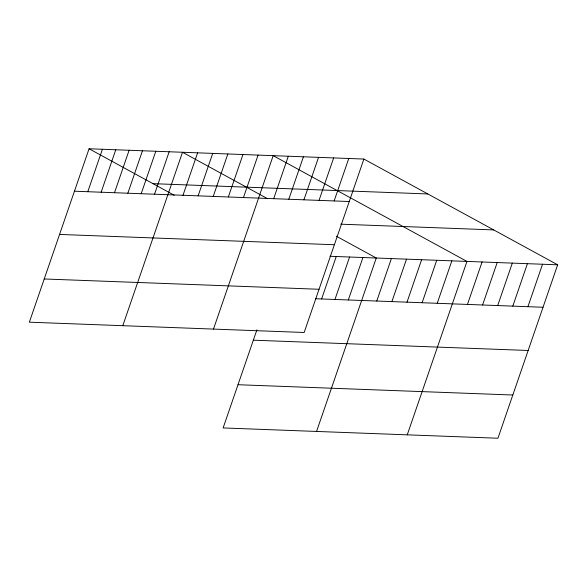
<?xml version="1.0" encoding="UTF-8"?>
<svg xmlns="http://www.w3.org/2000/svg" width="587" height="587" viewBox="0 0 587 587"><rect width="100%" height="100%" fill="white"/><g stroke="black" fill="none" stroke-linecap="round" stroke-linejoin="round"><path stroke-width="0.88" d="M363.881 159.055L89.063 148.768L29.35 322.19L304.161 332.484L363.881 159.055L557.65 264.81L497.937 438.232L223.119 427.945L256.908 329.821M87.793 191.722L102.417 149.267M101.147 192.22L115.764 149.766M114.494 192.719L129.111 150.265M127.841 193.218L142.458 150.764M141.188 193.717L155.804 151.263M154.535 194.216L169.151 151.762M122.786 325.69L182.498 152.268L267.621 198.722M182.997 195.28L197.614 152.833M198.113 195.853L212.729 153.398M213.228 196.418L227.844 153.963M228.343 196.983L242.959 154.528M243.458 197.548L258.075 155.093M213.477 329.087L273.19 155.658L466.959 261.413L407.246 434.835M273.689 198.677L288.305 156.23M288.804 199.242L303.42 156.795M303.919 199.815L318.536 157.36M319.027 200.38L333.651 157.925M334.142 200.945L348.766 158.49M321.61 298.966L336.234 256.519M334.957 299.465L349.581 257.018M348.311 299.972L362.927 257.517M316.562 431.445L376.274 258.016L336.307 236.201M376.773 301.036L391.39 258.581M391.889 301.601L406.505 259.146M407.004 302.166L421.62 259.711M422.112 302.731L436.735 260.276M437.227 303.296L451.851 260.848M467.457 304.433L482.074 261.978M482.573 304.998L497.189 262.543M497.688 305.563L512.304 263.108M512.803 306.128L527.419 263.673M527.918 306.693L542.535 264.238M153.009 183.665L427.82 193.952M74.446 191.215L349.258 201.51M340.783 224.183L493.704 229.913M59.566 234.44L334.377 244.735M330.004 256.284L557.65 264.81M44.23 278.972L319.042 289.266M315.38 298.732L543.034 307.258M253.335 340.189L528.153 350.483M238.006 384.72L512.818 395.014M89.063 148.768L174.185 195.222"/></g></svg>
